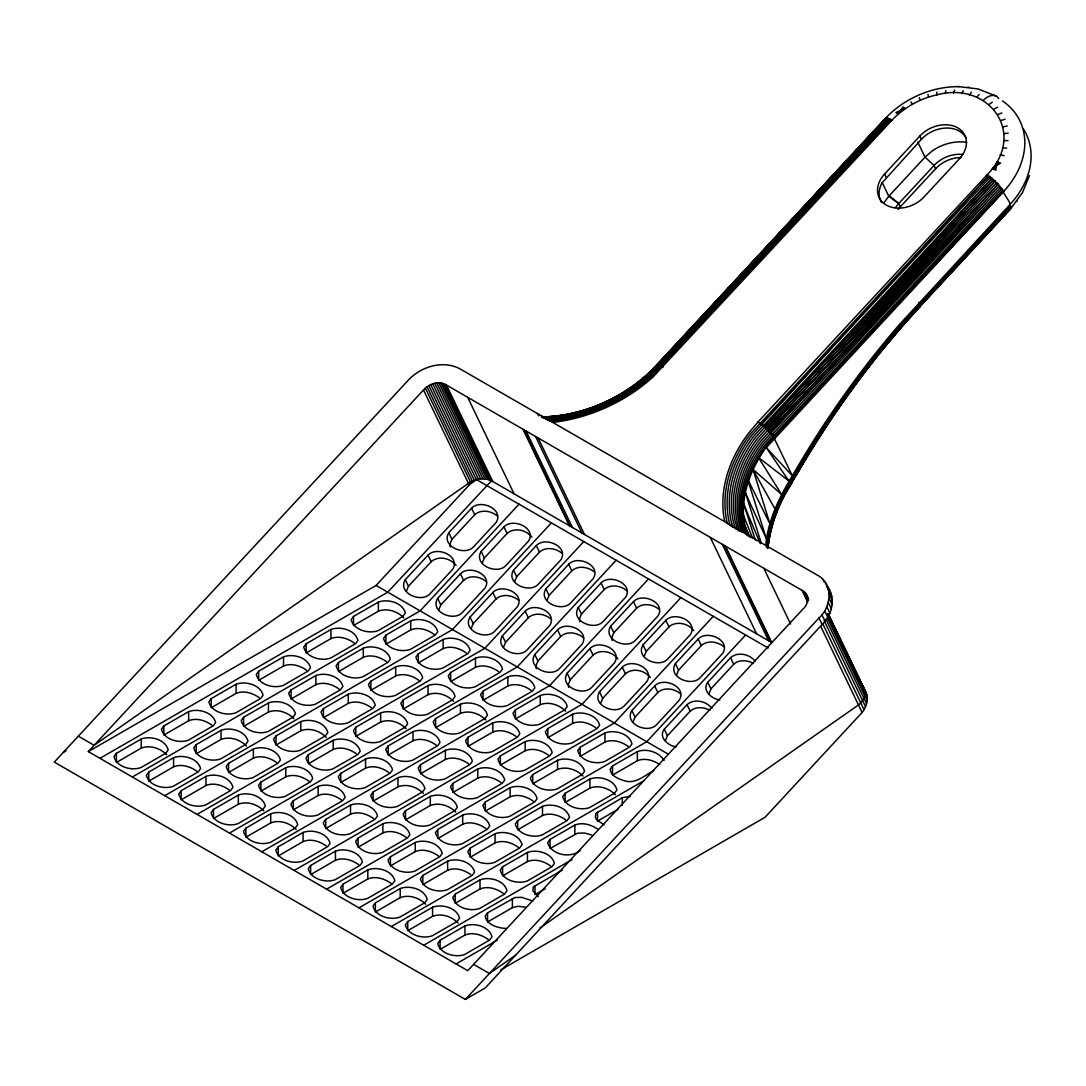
<?xml version="1.0" encoding="UTF-8"?>
<svg xmlns="http://www.w3.org/2000/svg" width="1086" height="1086" viewBox="0 0 1086 1086"><rect width="100%" height="100%" fill="white"/><g stroke="black" fill="none" stroke-linecap="round" stroke-linejoin="round"><path stroke-width="1.5" d="M999.527 185.652L991.952 178.28L754.132 435.771A135.316 102.776 -25.7 0 0 730.892 520.018L732.86 527.036L724.566 520.941A141.533 107.5 -25.7 0 1 748.878 432.825L757.987 421.992L766.051 428.251L773.734 437.278C751.58 464.143 735.195 500.999 747.779 535.737L747.141 535.045C734.896 500.388 750.182 462.242 774.291 436.613L1002.84 190.118L994.885 181.403L986.4 175.593M892.149 119.989L888.185 118.374L649.238 375.199A135.316 102.776 -25.7 0 1 554.539 418.191L545.457 418.843L553.656 422.264A141.533 107.5 -25.7 0 0 652.713 377.304L892.149 119.989C904.149 107.433 919.896 98.622 936.851 94.862L936.906 92.011M757.987 421.992L987.106 174.819C1027.532 133.972 989.197 80.554 936.851 94.862M465.365 999.432L818.98 617.961C831.74 606.87 833.573 582.951 816.699 574.793L460.722 369.281C443.455 359.452 420.635 366.498 407.902 380.629L54.3 762.1L465.365 999.432L485.211 987.975L822.129 624.518C832.419 614.785 835.908 598.155 827.369 586.128M500.741 969.879L765.073 817.269L862.094 712.484C866.492 706.932 868.841 699.112 865.963 692.339L828.36 614.038M765.793 545.24C768.073 519.149 780.169 495.487 793.69 473.564A575.743 332.411 -60 0 1 899.52 324.442L1009.939 204.575A83.853 63.68 -25.7 0 0 1023.582 129.248M915.172 311.017A562.439 324.728 -60 0 1 918.43 307.487L920.209 305.6L919.299 302.356M655.876 366.579L885.484 118.36L888.185 118.374M945.268 93.505L945.852 90.572M406.381 591.205L408.445 586.25L431.21 561.693C438.391 555.272 450.581 558.123 456.079 565.426M438.758 609.884L440.807 604.943L463.586 580.386C469.871 574.63 480.134 576.435 486.216 581.607M482.265 562.955L484.315 558.014L507.094 533.443C514.262 527.022 526.466 529.873 531.95 537.19M471.134 628.577L473.184 623.635L495.963 599.065C502.248 593.309 512.511 595.128 518.592 600.3M514.642 581.648L516.692 576.707L539.457 552.136C545.756 546.38 556.005 548.199 562.1 553.371M503.51 647.27L505.56 642.328L528.325 617.758C534.624 612.002 544.873 613.821 550.969 618.993M547.018 600.341L549.068 595.386L571.833 570.829C578.132 565.073 588.381 566.892 594.476 572.05M600.626 703.348L602.676 698.393L625.455 673.836C632.622 667.415 644.826 670.266 650.324 677.569M644.134 656.406L646.184 651.464L668.962 626.894C676.13 620.486 688.334 623.323 693.818 630.64M633.002 722.027L635.052 717.086L657.831 692.529C664.116 686.773 674.379 688.578 680.46 693.75M676.51 675.098L678.56 670.157L701.325 645.586C707.624 639.83 717.873 641.65 723.968 646.822M665.379 740.72L667.428 735.779L690.194 711.208C695.502 706.226 703.932 707.04 709.905 710.339M708.887 693.791L710.936 688.85L733.702 664.279C739.009 659.283 747.426 660.112 753.412 663.397M1002.84 190.118C1003.776 196.104 1013.74 203.706 1009.613 209.761M1029.447 175.565L1022.442 192.67L1010.374 209.164L919.177 307.311A563.892 325.569 -60 0 0 796.16 474.989L791.178 482.89L794.966 476.089M953.589 93.07L954.689 90.111M961.667 93.572L963.282 90.64M766.417 547.263A140.528 131.935 -51.8 0 1 782.49 495.067L794.68 474.134A573.557 331.149 -60 0 1 900.104 325.583L1010.442 205.811M791.626 483.121L796.296 475.071A567.014 327.375 -60 0 1 919.937 306.524L920.073 306.361M919.625 307.066L919.014 302.682M784.73 493.655L786.345 490.967M787.947 488.279L789.563 485.578M758.408 457.464L791.789 483.148L783.916 496.451A141.601 132.94 -51.8 0 0 767.897 547.48M1016.686 201.534L1017.12 200.842M405.295 579.693C397.109 592.847 420.974 603.409 429.893 593.906L452.672 569.335C460.844 556.195 436.979 545.634 428.06 555.136L405.295 579.693L408.445 586.25M448.79 532.764C440.617 545.905 464.482 556.466 473.401 546.977L496.18 522.407C504.352 509.266 480.487 498.705 471.568 508.194L448.79 532.764L451.939 539.321L449.889 544.262L450.31 547.045M437.658 598.386C429.486 611.527 453.351 622.102 462.269 612.599L485.048 588.028C493.22 574.888 469.356 564.326 460.437 573.829L437.658 598.386L440.807 604.943M481.166 551.457C472.994 564.598 496.859 575.159 505.777 565.657L528.543 541.1C536.728 527.959 512.864 517.398 503.945 526.886L481.166 551.457L484.315 558.014M470.034 617.079C461.862 630.219 485.727 640.794 494.646 631.292L517.411 606.721C525.597 593.58 501.732 583.019 492.813 592.522L470.034 617.079L473.184 623.635M513.542 570.15C505.37 583.291 529.235 593.852 538.154 584.349L560.919 559.792C569.091 546.652 545.24 536.077 536.308 545.579L513.542 570.15L516.692 576.707M502.411 635.772C494.239 648.912 518.103 659.473 527.022 649.985L549.788 625.414C557.96 612.273 534.095 601.712 525.176 611.201L502.411 635.772L505.56 642.328M545.919 588.843C537.746 601.983 561.611 612.545 570.53 603.042L593.295 578.485C601.468 565.331 577.603 554.77 568.684 564.272L545.919 588.843L549.068 595.386M534.787 654.464C526.615 667.605 550.48 678.166 559.399 668.664L582.164 644.107C590.336 630.966 566.471 620.391 557.552 629.894L534.787 654.464L537.937 661.021L535.887 665.962L536.308 668.745M578.295 607.522C570.109 620.676 593.974 631.237 602.893 621.735L625.672 597.164C633.844 584.024 609.979 573.462 601.06 582.965L578.295 607.522L581.444 614.079L579.381 619.034L579.815 621.816M567.163 673.157C558.978 686.298 582.843 696.859 591.761 687.357L614.54 662.799C622.712 649.659 598.848 639.084 589.929 648.586L567.163 673.157L570.313 679.714L568.25 684.655L568.67 687.438M610.658 626.215C602.486 639.355 626.35 649.93 635.269 640.428L658.048 615.857C666.22 602.716 642.355 592.155 633.437 601.658L610.658 626.215L613.807 632.771L611.757 637.713L612.178 640.496M599.526 691.85C591.354 704.99 615.219 715.552 624.138 706.049L646.917 681.492C655.089 668.338 631.224 657.777 622.305 667.279L599.526 691.85L602.676 698.393M643.034 644.908C634.862 658.048 658.727 668.623 667.646 659.121L690.411 634.55C698.597 621.409 674.732 610.848 665.813 620.35L643.034 644.908L646.184 651.464M631.903 710.529C623.731 723.683 647.595 734.245 656.514 724.742L679.279 700.171C687.465 687.031 663.6 676.469 654.682 685.972L631.903 710.529L635.052 717.086M675.411 663.6C667.238 676.741 691.103 687.302 700.022 677.813L722.787 653.243C730.959 640.102 707.095 629.541 698.176 639.03L675.411 663.6L678.56 670.157M711.914 708.398C706.416 701.081 694.225 698.244 687.044 704.665L664.279 729.222C658.007 737.204 668.419 746.204 676.32 746.801M755.422 661.469C749.924 654.152 737.733 651.301 730.552 657.722L707.787 682.293C701.502 690.262 711.927 699.275 719.828 699.859M998.618 162.398L994.084 169.267L992.332 168.439L1000.532 163.076L996.704 161.719L995.876 170.217L994.084 169.267M884.574 119.27C903.403 98.772 931.082 86.5 958.965 86.622M790.214 482.143L795.454 474.582A571.412 329.9 -60 0 1 900.484 326.587L1010.727 206.924M966.201 138.194A27.951 21.231 -25.7 0 0 921.444 139.279L882.117 182.801A27.951 21.231 -25.7 0 0 879.85 198.697M883.542 203.34L888.782 196.24L925.028 157.144L932.019 151.063A39.232 29.797 -25.7 0 1 966.649 142.361M969.377 94.984L971.468 92.147M991.952 178.28L988.694 175.851L750.602 433.681A139.402 105.885 -25.7 0 0 726.656 520.465L727.471 523.384L736.783 528.651L735.466 528.977L732.982 520.045A133.415 101.337 -25.7 0 1 755.897 436.979L991.504 178.756M988.07 176.516L752.367 434.658A137.325 104.297 -25.7 0 0 728.774 520.153L730.172 525.162L736.783 528.651M993.215 180.032L757.607 438.282A131.65 99.993 -25.7 0 0 735.005 520.248L737.489 529.344M998.17 184.104L760.824 441.052A128.61 97.686 -25.7 0 0 741.711 531.801M1002.5 100.944A83.853 63.68 -25.7 0 1 1003.64 191.475L774.291 436.613L769.499 430.748L999.419 185.76L762.263 442.491A127.388 96.763 -25.7 0 0 743.34 532.384M767.164 547.738A140.379 131.786 -51.8 0 1 783.21 495.596L795.454 474.582L789.237 481.546L765.739 446.767M994.885 181.403L759.263 439.64A130.035 98.772 -25.7 0 0 739.933 531.393M88.319 751.593L423.499 389.996C428.875 383.602 439.015 380.399 446.455 385.055L801.957 590.295C809.722 593.608 808.826 604.359 802.948 609.07L467.767 970.667L88.319 751.593L376.082 585.449L469.22 484.98L476.442 479.591L768.169 648.016M451.939 539.321L474.718 514.75C481.003 508.995 491.266 510.814 497.347 515.986M519.027 504.175L420.119 610.875L132.356 777.019M541.71 417.594L555.421 416.562A131.65 99.993 -25.7 0 0 647.555 374.738L886.217 118.184M543.421 418.096L554.946 417.255A133.415 101.337 -25.7 0 0 648.328 374.874L887.126 118.184M540.638 415.409L547.697 419.82L554.172 419.359A137.325 104.297 -25.7 0 0 650.283 375.729L889.393 118.741M547.697 419.82L550.113 420.988L553.887 420.716A139.402 105.885 -25.7 0 0 651.451 376.435L890.71 119.284M551.403 522.868L452.495 629.568L164.733 795.712M884.561 174.072L919.869 135.994A27.951 21.231 -25.7 0 1 957.757 127.849A27.951 21.231 -25.7 0 1 959.386 158.814L924.091 196.892A27.951 21.231 -25.7 0 1 886.203 205.037A27.951 21.231 -25.7 0 1 884.561 174.072L886.135 177.357M583.779 541.561L484.872 648.261L197.109 814.405M895.57 207.616A27.951 21.231 -25.7 0 1 898.733 203.571L934.028 165.493A27.951 21.231 -25.7 0 1 962.983 154.47M898.108 209.503A27.951 21.231 -25.7 0 1 900.308 206.856L935.603 168.778A27.951 21.231 -25.7 0 1 961.191 157.538M616.156 560.254L517.248 666.953L229.472 833.084M537.937 661.021L560.702 636.45C567.001 630.694 577.25 632.514 583.345 637.686M581.444 614.079L604.21 589.522C610.508 583.766 620.758 585.571 626.853 590.743M759.576 423.024L761.34 424.002L990.31 177.004M761.34 424.002L764.734 426.486L993.568 179.638M764.734 426.486L766.39 427.857L995.17 181.077M996.704 182.584L767.978 429.282L769.499 430.748M1001.862 188.706L764.748 445.369A125.623 95.419 -25.7 0 0 746.068 534.013M1003.64 191.475L766.322 447.649L792.4 475.858L794.68 474.134M648.532 578.933L549.611 685.646L261.848 851.777M570.313 679.714L593.078 655.143C600.259 648.722 612.45 651.573 617.948 658.876M613.807 632.771L636.586 608.214C642.871 602.458 653.134 604.264 659.216 609.436M925.286 300.089L936.729 287.749M940.164 284.043L961.897 260.599M967.612 254.436L977.902 243.332M981.337 239.626L987.052 233.463M989.346 230.992L1003.07 216.182M1010.794 207.888L920.032 305.804A568.901 328.461 -60 0 0 795.997 474.894L783.644 496.465A142.565 133.836 -51.8 0 0 768.413 541.588M919.177 307.311L1010.713 208.58L1009.07 209.72M680.895 597.626L581.987 704.339L294.225 870.47M713.271 616.319L614.364 723.018L326.601 889.162M745.648 635.011L646.74 741.711L358.977 907.855M891.43 120.763L885.932 118.496L655.998 365.901L885.484 118.36M636.6 383.467A127.388 96.763 -25.7 0 0 646.238 375.498L657.492 364.977L886.76 118.578M657.492 364.977L887.737 118.849M658.32 365.045L660.437 365.751L890.099 119.949M998.007 184.281L767.978 429.282L766.39 427.857M770.897 432.242L1000.708 187.24L763.58 443.943A126.397 96.002 -25.7 0 0 744.792 533.117M976.572 97.306L979.124 94.604M656.324 365.412L646.509 375.05A128.61 97.686 -25.7 0 1 542.701 416.902M491.293 480.989L387.743 592.182L99.98 758.327M116.392 753.345L114.003 756.616C116.664 767.123 131.65 771.033 141.004 767.544L165.819 753.222L168.208 749.937C165.547 739.444 150.56 735.521 141.221 739.009L116.392 753.345L116.392 762.467L141.221 748.132C149.841 744.738 160.416 748.213 166.66 754.756M163.823 725.964L161.434 729.235C164.095 739.729 179.081 743.652 188.435 740.163L213.25 725.828L215.639 722.557C212.978 712.049 197.991 708.14 188.652 711.629L163.823 725.964L163.823 735.086L188.652 720.751C196.376 717.534 205.458 720.466 211.933 725.19M211.254 698.569L208.865 701.855C211.526 712.348 226.512 716.271 235.866 712.783L260.681 698.447L263.07 695.162C260.409 684.669 245.422 680.746 236.083 684.234L211.254 698.569L211.254 707.705L236.083 693.37C243.807 690.153 252.889 693.085 259.364 697.809M258.685 671.189L256.296 674.474C258.957 684.967 273.944 688.891 283.297 685.402L308.112 671.067L310.501 667.781C307.84 657.288 292.853 653.365 283.514 656.854L258.685 671.189L258.685 680.311L283.514 665.99C291.238 662.772 300.32 665.704 306.795 670.429M148.768 772.037L146.379 775.309C149.04 785.802 164.027 789.726 173.366 786.237L198.195 771.902L200.584 768.63C197.924 758.137 182.937 754.213 173.584 757.702L148.768 772.037L148.768 781.16L173.584 766.825C181.321 763.607 190.403 766.54 196.878 771.264M306.116 643.808L303.727 647.093C306.388 657.587 321.375 661.496 330.728 658.007L355.543 643.686L357.932 640.401C355.271 629.907 340.285 625.984 330.945 629.473L306.116 643.808L306.116 652.93L330.945 638.595C338.669 635.378 347.751 638.324 354.226 643.048M196.199 744.643L193.81 747.928C196.471 758.422 211.458 762.345 220.797 758.856L245.626 744.521L248.015 741.236C245.355 730.742 230.368 726.833 221.015 730.321L196.199 744.643L196.199 753.779L221.015 739.444C229.648 736.05 240.223 739.525 246.468 746.068M353.547 616.427L351.158 619.699C353.819 630.192 368.806 634.115 378.159 630.627L402.974 616.291L405.363 613.02C402.702 602.526 387.716 598.603 378.376 602.092L353.547 616.427L353.547 625.55L378.376 611.214C386.996 607.821 397.571 611.296 403.816 617.839M243.631 717.262L241.241 720.547C243.902 731.041 258.889 734.964 268.228 731.475L293.057 717.14L295.446 713.855C292.786 703.361 277.799 699.438 268.446 702.927L243.631 717.262L243.631 726.398L268.446 712.063C277.079 708.656 287.654 712.144 293.899 718.674M291.062 689.881L288.672 693.167C291.333 703.66 306.32 707.57 315.659 704.081L340.488 689.759L342.877 686.474C340.217 675.981 325.23 672.058 315.877 675.546L291.062 689.881L291.062 699.004L315.877 684.669C323.614 681.451 332.696 684.397 339.171 689.121M181.145 790.717L178.756 794.002C181.416 804.495 196.403 808.418 205.743 804.93L230.571 790.594L232.961 787.309C230.3 776.816 215.313 772.906 205.96 776.395L181.145 790.717L181.145 799.853L205.96 785.517C213.684 782.3 222.766 785.232 229.241 789.956M338.493 662.501L336.103 665.772C338.764 676.266 353.751 680.189 363.091 676.7L387.919 662.365L390.308 659.093C387.648 648.6 372.661 644.677 363.308 648.166L338.493 662.501L338.493 671.623L363.308 657.288C371.045 654.071 380.127 657.003 386.602 661.727M228.576 763.336L226.187 766.621C228.847 777.114 243.834 781.038 253.174 777.549L278.002 763.214L280.392 759.928C277.731 749.435 262.744 745.512 253.391 749.001L228.576 763.336L228.576 772.472L253.391 758.137C261.115 754.919 270.197 757.852 276.672 762.576M385.924 635.106L383.534 638.392C386.195 648.885 401.182 652.808 410.522 649.319L435.35 634.984L437.739 631.699C435.079 621.206 420.092 617.296 410.739 620.785L385.924 635.106L385.924 644.242L410.739 629.907C418.477 626.69 427.558 629.622 434.033 634.346M276.007 735.955L273.618 739.24C276.278 749.734 291.265 753.657 300.605 750.168L325.433 735.833L327.823 732.548C325.162 722.054 310.175 718.131 300.822 721.62L276.007 735.955L276.007 745.077L300.822 730.756C309.456 727.348 320.031 730.837 326.275 737.367M323.438 708.574L321.049 711.846C323.709 722.353 338.696 726.262 348.036 722.774L372.865 708.439L375.254 705.167C372.593 694.673 357.606 690.75 348.253 694.239L323.438 708.574L323.438 717.697L348.253 703.361C355.977 700.144 365.059 703.09 371.534 707.814M213.508 809.409L211.132 812.695C213.793 823.188 228.779 827.111 238.119 823.622L262.948 809.287L265.337 806.002C262.663 795.509 247.676 791.585 238.336 795.074L213.508 809.409L213.508 818.545L238.336 804.21C246.97 800.816 257.545 804.292 263.776 810.835M370.869 681.18L368.48 684.465C371.14 694.959 386.127 698.882 395.467 695.393L420.296 681.058L422.685 677.786C420.024 667.279 405.037 663.37 395.684 666.858L370.869 681.18L370.869 690.316L395.684 675.981C403.408 672.763 412.49 675.696 418.965 680.42M260.939 782.029L258.563 785.314C261.224 795.807 276.211 799.73 285.55 796.242L310.379 781.906L312.768 778.621C310.094 768.128 295.107 764.205 285.767 767.693L260.939 782.029L260.939 791.151L285.767 776.829C293.491 773.612 302.573 776.544 309.048 781.268M418.3 653.799L415.911 657.084C418.572 667.578 433.558 671.501 442.898 668.012L467.727 653.677L470.116 650.392C467.455 639.898 452.468 635.975 443.115 639.464L418.3 653.799L418.3 662.935L443.115 648.6C450.839 645.383 459.921 648.315 466.396 653.039M308.37 754.648L305.994 757.933C308.655 768.426 323.642 772.336 332.981 768.847L357.81 754.526L360.199 751.24C357.525 740.747 342.538 736.824 333.198 740.313L308.37 754.648L308.37 763.77L333.198 749.435C340.923 746.218 350.004 749.164 356.48 753.888M355.801 727.267L353.425 730.539C356.086 741.032 371.073 744.955 380.412 741.466L405.241 727.131L407.63 723.86C404.956 713.366 389.969 709.443 380.629 712.932L355.801 727.267L355.801 736.389L380.629 722.054C389.263 718.66 399.838 722.136 406.069 728.679M245.884 828.102L243.495 831.387C246.155 841.881 261.142 845.804 270.495 842.315L295.324 827.98L297.7 824.695C295.039 814.201 280.052 810.278 270.713 813.767L245.884 828.102L245.884 837.238L270.713 822.903C279.346 819.496 289.921 822.984 296.152 829.514M403.232 699.873L400.856 703.158C403.517 713.651 418.504 717.574 427.843 714.086L452.672 699.751L455.061 696.465C452.387 685.972 437.4 682.062 428.06 685.551L403.232 699.873L403.232 709.009L428.06 694.673C436.694 691.28 447.269 694.755 453.5 701.298M293.315 800.721L290.926 804.007C293.587 814.5 308.573 818.41 317.926 814.921L342.755 800.599L345.131 797.314C342.47 786.821 327.483 782.897 318.144 786.386L293.315 800.721L293.315 809.844L318.144 795.522C325.868 792.291 334.95 795.237 341.425 799.961M450.663 672.492L448.287 675.777C450.948 686.271 465.935 690.194 475.274 686.705L500.103 672.37L502.492 669.085C499.818 658.591 484.831 654.668 475.492 658.157L450.663 672.492L450.663 681.628L475.492 667.293C483.216 664.075 492.297 667.008 498.773 671.732M340.746 773.341L338.357 776.612C341.018 787.106 356.004 791.029 365.358 787.54L390.186 773.205L392.562 769.933C389.901 759.44 374.914 755.517 365.575 759.005L340.746 773.341L340.746 782.463L365.575 768.128C373.299 764.911 382.381 767.843 388.856 772.567M388.177 745.946L385.788 749.231C388.449 759.725 403.435 763.648 412.789 760.159L437.617 745.824L439.993 742.539C437.332 732.045 422.345 728.136 413.006 731.625L388.177 745.946L388.177 755.082L413.006 740.747C420.73 737.53 429.812 740.462 436.287 745.186M278.26 846.795L275.871 850.08C278.532 860.574 293.519 864.497 302.872 861.008L327.687 846.673L330.076 843.388C327.415 832.894 312.429 828.971 303.089 832.46L278.26 846.795L278.26 855.917L303.089 841.596C310.813 838.378 319.895 841.311 326.37 846.035M435.608 718.565L433.219 721.851C435.88 732.344 450.866 736.267 460.22 732.778L485.048 718.443L487.424 715.158C484.763 704.665 469.776 700.741 460.437 704.23L435.608 718.565L435.608 727.701L460.437 713.366C469.071 709.959 479.645 713.448 485.876 719.977M325.691 819.414L323.302 822.686C325.963 833.193 340.95 837.102 350.303 833.614L375.118 819.278L377.507 816.007C374.846 805.513 359.86 801.59 350.52 805.079L325.691 819.414L325.691 828.537L350.52 814.201C358.244 810.984 367.326 813.93 373.801 818.654M483.039 691.185L480.65 694.47C483.311 704.963 498.298 708.873 507.651 705.398L532.479 691.063L534.855 687.777C532.194 677.284 517.207 673.361 507.868 676.85L483.039 691.185L483.039 700.307L507.868 685.985C515.592 682.768 524.674 685.7 531.149 690.424M373.122 792.033L370.733 795.305C373.394 805.798 388.381 809.722 397.734 806.233L422.549 791.898L424.938 788.626C422.278 778.119 407.291 774.209 397.951 777.698L373.122 792.033L373.122 801.156L397.951 786.821C406.571 783.427 417.146 786.902 423.391 793.445M420.553 764.639L418.164 767.924C420.825 778.418 435.812 782.341 445.165 778.852L469.98 764.517L472.369 761.232C469.709 750.738 454.722 746.815 445.382 750.304L420.553 764.639L420.553 773.775L445.382 759.44C453.106 756.223 462.188 759.155 468.663 763.879M310.637 865.488L308.248 868.773C310.908 879.266 325.895 883.176 335.235 879.687L360.063 865.366L362.452 862.08C359.792 851.587 344.805 847.664 335.452 851.152L310.637 865.488L310.637 874.61L335.452 860.275C343.19 857.058 352.271 860.003 358.747 864.727M467.985 737.258L465.595 740.543C468.256 751.037 483.243 754.96 492.596 751.471L517.411 737.136L519.8 733.851C517.14 723.357 502.153 719.434 492.813 722.923L467.985 737.258L467.985 746.381L492.813 732.059C500.537 728.842 509.619 731.774 516.094 736.498M358.068 838.107L355.679 841.378C358.339 851.872 373.326 855.795 382.666 852.306L407.494 837.971L409.884 834.7C407.223 824.206 392.236 820.283 382.883 823.772L358.068 838.107L358.068 847.229L382.883 832.894C390.621 829.677 399.702 832.609 406.178 837.333M515.416 709.877L513.026 713.163C515.687 723.656 530.674 727.566 540.027 724.077L564.842 709.755L567.231 706.47C564.571 695.977 549.584 692.053 540.244 695.542L515.416 709.877L515.416 719L540.244 704.665C548.864 701.271 559.439 704.746 565.684 711.289M405.499 810.713L403.11 813.998C405.77 824.491 420.757 828.414 430.097 824.926L454.925 810.59L457.315 807.305C454.654 796.812 439.667 792.902 430.314 796.391L405.499 810.713L405.499 819.849L430.314 805.513C438.948 802.12 449.523 805.595 455.767 812.138M452.93 783.332L450.541 786.617C453.201 797.11 468.188 801.034 477.528 797.545L502.356 783.21L504.746 779.924C502.085 769.431 487.098 765.508 477.745 768.997L452.93 783.332L452.93 792.468L477.745 778.133C485.483 774.915 494.564 777.847 501.04 782.572M343 884.18L340.624 887.452C343.285 897.946 358.271 901.869 367.611 898.38L392.44 884.045L394.829 880.773C392.168 870.28 377.181 866.356 367.828 869.845L343 884.18L343 893.303L367.828 878.968C375.552 875.75 384.634 878.696 391.109 883.407M500.361 755.951L497.972 759.236C500.632 769.73 515.619 773.639 524.959 770.15L549.788 755.829L552.177 752.544C549.516 742.05 534.529 738.127 525.176 741.616L500.361 755.951L500.361 765.073L525.176 750.738C532.914 747.521 541.995 750.467 548.471 755.191M390.431 856.786L388.055 860.071C390.716 870.565 405.702 874.488 415.042 870.999L439.871 856.664L442.26 853.379C439.599 842.885 424.612 838.976 415.259 842.464L390.431 856.786L390.431 865.922L415.259 851.587C422.983 848.37 432.065 851.302 438.54 856.026M547.792 728.57L545.403 731.842C548.063 742.335 563.05 746.258 572.39 742.77L597.219 728.434L599.608 725.163C596.947 714.669 581.96 710.746 572.607 714.235L547.792 728.57L547.792 737.693L572.607 723.357C580.345 720.14 589.426 723.072 595.902 727.796M437.862 829.405L435.486 832.69C438.147 843.184 453.133 847.107 462.473 843.618L487.302 829.283L489.691 825.998C487.03 815.505 472.043 811.581 462.69 815.07L437.862 829.405L437.862 838.541L462.69 824.206C470.414 820.989 479.496 823.921 485.971 828.645M485.293 802.025L482.917 805.31C485.578 815.803 500.565 819.726 509.904 816.238L534.733 801.902L537.122 798.617C534.461 788.124 519.475 784.201 510.121 787.689L485.293 802.025L485.293 811.147L510.121 796.825C517.846 793.608 526.927 796.54 533.402 801.264M375.376 902.873L372.987 906.145C375.661 916.638 390.648 920.561 399.987 917.073L424.816 902.737L427.205 899.466C424.531 888.972 409.544 885.049 400.205 888.538L375.376 902.873L375.376 911.996L400.205 897.66C408.838 894.267 419.413 897.742 425.644 904.285M532.724 774.644L530.348 777.915C533.009 788.409 547.996 792.332 557.335 788.843L582.164 774.508L584.553 771.236C581.892 760.743 566.906 756.82 557.552 760.309L532.724 774.644L532.724 783.766L557.552 769.431C566.186 766.037 576.761 769.512 583.006 776.056M422.807 875.479L420.418 878.764C423.092 889.258 438.079 893.181 447.418 889.692L472.247 875.357L474.636 872.072C471.962 861.578 456.975 857.655 447.636 861.144L422.807 875.479L422.807 884.615L447.636 870.28C455.36 867.062 464.441 869.995 470.917 874.719M580.155 747.249L577.779 750.535C580.44 761.028 595.427 764.951 604.766 761.462L629.595 747.127L631.984 743.856C629.323 733.349 614.337 729.439 604.983 732.928L580.155 747.249L580.155 756.385L604.983 742.05C612.708 738.833 621.789 741.765 628.265 746.489M470.238 848.098L467.849 851.383C470.523 861.877 485.51 865.8 494.849 862.311L519.678 847.976L522.067 844.691C519.393 834.197 504.406 830.274 495.067 833.763L470.238 848.098L470.238 857.221L495.067 842.899C502.791 839.682 511.873 842.614 518.348 847.338M517.669 820.717L515.28 824.002C517.954 834.496 532.941 838.406 542.281 834.917L567.109 820.595L569.498 817.31C566.824 806.817 551.837 802.893 542.498 806.382L517.669 820.717L517.669 829.84L542.498 815.505C550.222 812.287 559.304 815.233 565.779 819.957M407.752 921.552L405.363 924.838C408.024 935.331 423.011 939.254 432.364 935.765L457.192 921.43L459.568 918.145C456.907 907.652 441.921 903.742 432.581 907.231L407.752 921.552L407.752 930.688L432.581 916.353C441.215 912.959 451.79 916.435 458.02 922.978M565.1 793.337L562.711 796.608C565.385 807.102 580.372 811.025 589.712 807.536L614.54 793.201L616.929 789.929C614.255 779.436 599.268 775.513 589.929 779.001L565.1 793.337L565.1 802.459L589.929 788.124C598.562 784.73 609.137 788.205 615.368 794.748M455.183 894.172L452.794 897.457C455.455 907.95 470.442 911.873 479.795 908.385L504.623 894.049L506.999 890.764C504.338 880.271 489.352 876.348 480.012 879.836L455.183 894.172L455.183 903.308L480.012 888.972C487.736 885.755 496.818 888.687 503.293 893.411M664.075 760.444C658.958 751.892 646.564 748.159 637.36 751.621L612.531 765.942L610.142 769.227C610.834 775.906 618.423 778.866 624.002 780.63C635.215 784.676 644.555 775.418 653.691 770.598M502.614 866.791L500.225 870.076C502.886 880.57 517.873 884.479 527.226 880.99L552.055 866.669L554.43 863.384C551.769 852.89 536.783 848.967 527.443 852.456L502.614 866.791L502.614 875.913L527.443 861.592C535.167 858.361 544.249 861.307 550.724 866.031M598.155 829.514C591.68 824.79 582.598 821.858 574.874 825.075L550.045 839.41L547.656 842.682C551.308 855.062 570.652 858.768 580.168 850.433M440.129 940.245L437.739 943.53C440.4 954.024 455.387 957.947 464.74 954.458L489.555 940.123L491.944 936.838C489.284 926.344 474.297 922.421 464.957 925.91L440.129 940.245L440.129 949.381L464.957 935.046C472.681 931.829 481.763 934.761 488.238 939.485M630.409 796.418L622.305 797.694L595.807 813.468L595.372 817.391L596.635 819.604L604.02 824.898M532.751 900.973L521.687 897.321L514.886 897.565L487.56 912.864L485.17 916.15C486.922 925.218 498.433 928.204 506.483 928.449M562.317 870.185L533.321 886.923L532.887 890.859L538.249 896.574M904.095 107.826L897.036 113.229L895.896 112.496L905.072 108.817L903.118 106.835L898.285 114.139L897.036 113.229M539.647 928.218L858.483 704.963C863.967 700.823 867.429 692.583 863.003 686.474M515.674 955.11L489.406 973.504L473.591 964.368M988.952 104.446L992.292 102.206M468.351 483.365C475.261 478.329 485.32 477.08 492.813 481.546L771.766 642.586L725.407 546.109M470.455 481.967L94.143 745.295L78.341 736.172M737.91 530.864L739.24 530.077M63.382 752.313L65.934 750.833M659.677 764.517C653.365 760.227 644.69 757.661 637.36 760.743L612.531 775.078L612.531 765.942M391.34 926.548L643.876 780.753M591.789 834.971L584.187 832.989L577.385 833.233L550.045 848.533L550.045 839.41M617.92 809.341L597.476 821.152L597.476 812.016M423.716 945.241L572.01 859.623M525.529 907.177L518.063 906.281L512.388 907.665L487.56 921.987L487.56 912.864M545.213 888.701L534.991 894.606L534.991 885.484M456.093 963.92L497.198 940.191M993.921 109.157L997.572 107.215M997.966 114.532L1001.876 112.917M1001.02 120.451L1005.12 119.216M474.243 480.229L476.442 479.591M1003.016 126.845L1007.238 126.017M885.932 118.496L884.778 118.903L884.398 120.885M1003.926 133.592L1008.215 133.171M1003.735 140.569L1008.012 140.596M958.219 86.568L978.092 88.943L995.957 96.002M967.857 87.165L968.766 87.219M1002.459 147.655L1006.641 148.144M1000.097 154.741L1004.129 155.678M663.03 367.163C660.94 365.778 654.98 363.579 655.306 368.018M376.082 585.449L667.849 753.901M660.437 365.751L661.591 366.457M987.106 174.819L988.694 175.851M900.308 206.856L898.733 203.571L888.782 196.24L882.239 182.638M889.258 195.738L898.733 203.571M744.249 524.66L750.385 537.692M742.851 513.814L752.381 537.665M742.987 502.628L760.295 543.692M744.629 491.266L766.472 539.036L747.779 479.849M826.948 587.092L830.518 592.684M862.854 687.642L865.963 692.339M752.394 468.528L774.902 508.791M910.964 101.88L912.457 104.147M759.005 458.319L781.54 494.429L753.005 469.369L769.865 523.723L748.417 480.664M773.734 437.278L793.011 477.134M919.869 135.994L921.444 139.279M935.603 168.778L934.028 165.493L925.028 157.144L917.765 142.022M825.482 582.625L828.632 589.182M828.618 589.915L831.767 596.472M822.971 579.49L824.22 582.11M829.175 593.933L832.324 600.49M829.039 598.101L832.188 604.658M828.224 602.336L831.374 608.893M826.745 606.558L829.894 613.115M828.509 614.676L864.632 689.868M827.736 613.617L866.845 695.013M836.016 631.794L837.469 634.808M849.048 658.917L850.501 661.931M828.102 616.386L867.239 697.85M824.613 610.699L827.763 617.255M827.356 617.948L867.144 700.782M826.012 619.346L866.574 703.782M821.885 614.662L825.034 621.219M824.206 620.758L865.528 706.755M822.74 623.758L864.022 709.687M818.98 617.961L822.129 624.518M806.165 593.893L808.364 598.481M805.133 592.603L808.744 600.137M820.785 626.486L862.094 712.484M803.857 591.49L808.201 600.531M801.957 590.295L807.753 602.363M763.811 568.277L790.608 624.056M724.729 545.715L771.074 642.193M722.285 544.303L768.644 640.794M710.285 537.366L756.63 633.857M730.552 657.722L733.702 664.279M698.176 639.03L701.325 645.586M707.787 682.293L710.936 688.85M665.813 620.35L668.962 626.894M687.044 704.665L690.194 711.208M633.437 601.658L636.586 608.214M537.502 413.603L538.575 415.843M538.14 437.984L584.485 534.475M535.534 436.477L581.879 532.968M654.682 685.972L657.831 692.529M601.06 582.965L604.21 589.522M526.126 431.061L572.485 527.538M523.696 429.649L570.041 526.126M523.004 429.255L569.363 525.733M664.279 729.222L667.428 735.779M622.305 667.279L625.455 673.836M568.684 564.272L571.833 570.829M589.929 648.586L593.078 655.143M467.699 397.327L514.058 493.804M536.308 545.579L539.457 552.136M446.455 385.055L492.813 481.546M444.459 383.982L490.804 480.46M442.721 383.372L489.026 479.768M440.848 382.978L487.098 479.265M438.866 382.829L485.035 478.94M557.552 629.894L560.702 636.45M436.83 382.924L482.89 478.817M503.945 526.886L507.094 533.443M434.753 383.249L480.704 478.885M432.703 383.806L478.492 479.143M430.694 384.593L476.333 479.591M428.78 385.571L474.433 480.623M426.988 386.752L472.641 481.79M425.345 388.096L471.012 483.134M423.499 389.996L469.22 484.98M525.176 611.201L528.325 617.758M471.568 508.194L474.718 514.75M492.813 592.522L495.963 599.065M460.437 573.829L463.586 580.386M428.06 555.136L431.21 561.693M919.313 97.713L920.304 100.224M744.887 525.38L748.878 536.416M743.625 503.402L755.232 539.891M745.267 492.053L761.286 543.326M928.001 94.401L928.476 97.116M637.36 751.621L637.36 760.743M622.305 797.694L622.305 805.296M604.983 732.928L604.983 742.05M589.929 779.001L589.929 788.124M574.874 825.075L574.874 834.197M572.607 714.235L572.607 723.357M557.552 760.309L557.552 769.431M542.498 806.382L542.498 815.505M540.244 695.542L540.244 704.665M527.443 852.456L527.443 861.592M525.176 741.616L525.176 750.738M512.388 898.529L512.388 907.665M510.121 787.689L510.121 796.825M507.868 676.85L507.868 685.985M495.067 833.763L495.067 842.899M492.813 722.923L492.813 732.059M480.012 879.836L480.012 888.972M477.745 768.997L477.745 778.133M475.492 658.157L475.492 667.293M464.957 925.91L464.957 935.046M462.69 815.07L462.69 824.206M460.437 704.23L460.437 713.366M447.636 861.144L447.636 870.28M445.382 750.304L445.382 759.44M443.115 639.464L443.115 648.6M432.581 907.231L432.581 916.353M430.314 796.391L430.314 805.513M428.06 685.551L428.06 694.673M415.259 842.464L415.259 851.587M413.006 731.625L413.006 740.747M410.739 620.785L410.739 629.907M400.205 888.538L400.205 897.66M397.951 777.698L397.951 786.821M395.684 666.858L395.684 675.981M382.883 823.772L382.883 832.894M380.629 712.932L380.629 722.054M378.376 602.092L378.376 611.214M367.828 869.845L367.828 878.968M365.575 759.005L365.575 768.128M363.308 648.166L363.308 657.288M350.52 805.079L350.52 814.201M348.253 694.239L348.253 703.361M335.452 851.152L335.452 860.275M333.198 740.313L333.198 749.435M330.945 629.473L330.945 638.595M318.144 786.386L318.144 795.522M315.877 675.546L315.877 684.669M303.089 832.46L303.089 841.596M300.822 721.62L300.822 730.756M285.767 767.693L285.767 776.829M283.514 656.854L283.514 665.99M270.713 813.767L270.713 822.903M268.446 702.927L268.446 712.063M253.391 749.001L253.391 758.137M238.336 795.074L238.336 804.21M236.083 684.234L236.083 693.37M221.015 730.321L221.015 739.444M205.96 776.395L205.96 785.517M188.652 711.629L188.652 720.751M173.584 757.702L173.584 766.825M141.221 739.009L141.221 748.132M767.816 548.634A140.908 132.288 -51.8 0 1 783.929 496.302M796.554 473.279A562.439 324.728 -60 0 1 798.237 470.387M799.934 467.496A562.439 324.728 -60 0 1 806.817 455.998M808.568 453.133A562.439 324.728 -60 0 1 811.201 448.857M812.966 446.02A562.439 324.728 -60 0 1 821.953 431.916M823.772 429.106A562.439 324.728 -60 0 1 827.451 423.54M829.297 420.757A562.439 324.728 -60 0 1 833.953 413.847M836.777 409.721A562.439 324.728 -60 0 1 841.528 402.892M844.406 398.82A562.439 324.728 -60 0 1 850.216 390.729M852.171 388.055A562.439 324.728 -60 0 1 860.044 377.426M865.04 370.855A562.439 324.728 -60 0 1 874.135 359.181M881.316 350.249A562.439 324.728 -60 0 1 895.936 332.737M905.493 321.768A562.439 324.728 -60 0 1 909.783 316.963M983.129 100.469A17.973 10.371 -60 0 1 998.726 98.568M796.35 475.098A565.263 326.357 -60 0 1 919.625 307.066M772.58 521.619A143.759 134.963 -51.8 0 1 776.354 511.004M776.965 509.51A143.759 134.963 -51.8 0 1 783.128 496.356M767.626 548.199A140.501 131.908 -51.8 0 1 783.698 496.017M646.944 374.806A130.035 98.772 -25.7 0 1 541.995 417.119M635.351 384.417A127.388 96.763 -25.7 0 1 543.421 416.956M646.143 376.136A126.397 96.002 -25.7 0 1 643.822 378.172M641.459 380.168A126.397 96.002 -25.7 0 1 636.586 384.037M635.337 384.987A126.397 96.002 -25.7 0 1 618.246 396.159M615.477 397.693A126.397 96.002 -25.7 0 1 612.68 399.173M609.857 400.612A126.397 96.002 -25.7 0 1 605.581 402.648M602.689 403.951A126.397 96.002 -25.7 0 1 586.44 410.046M575.892 412.992A126.397 96.002 -25.7 0 1 571.345 414.037M566.797 414.933A126.397 96.002 -25.7 0 1 563.756 415.449M557.688 416.291A126.397 96.002 -25.7 0 1 554.661 416.617M548.62 417.092A126.397 96.002 -25.7 0 1 544.14 417.268M881.588 202.471A27.951 21.231 -25.7 0 1 880.325 200"/></g></svg>
